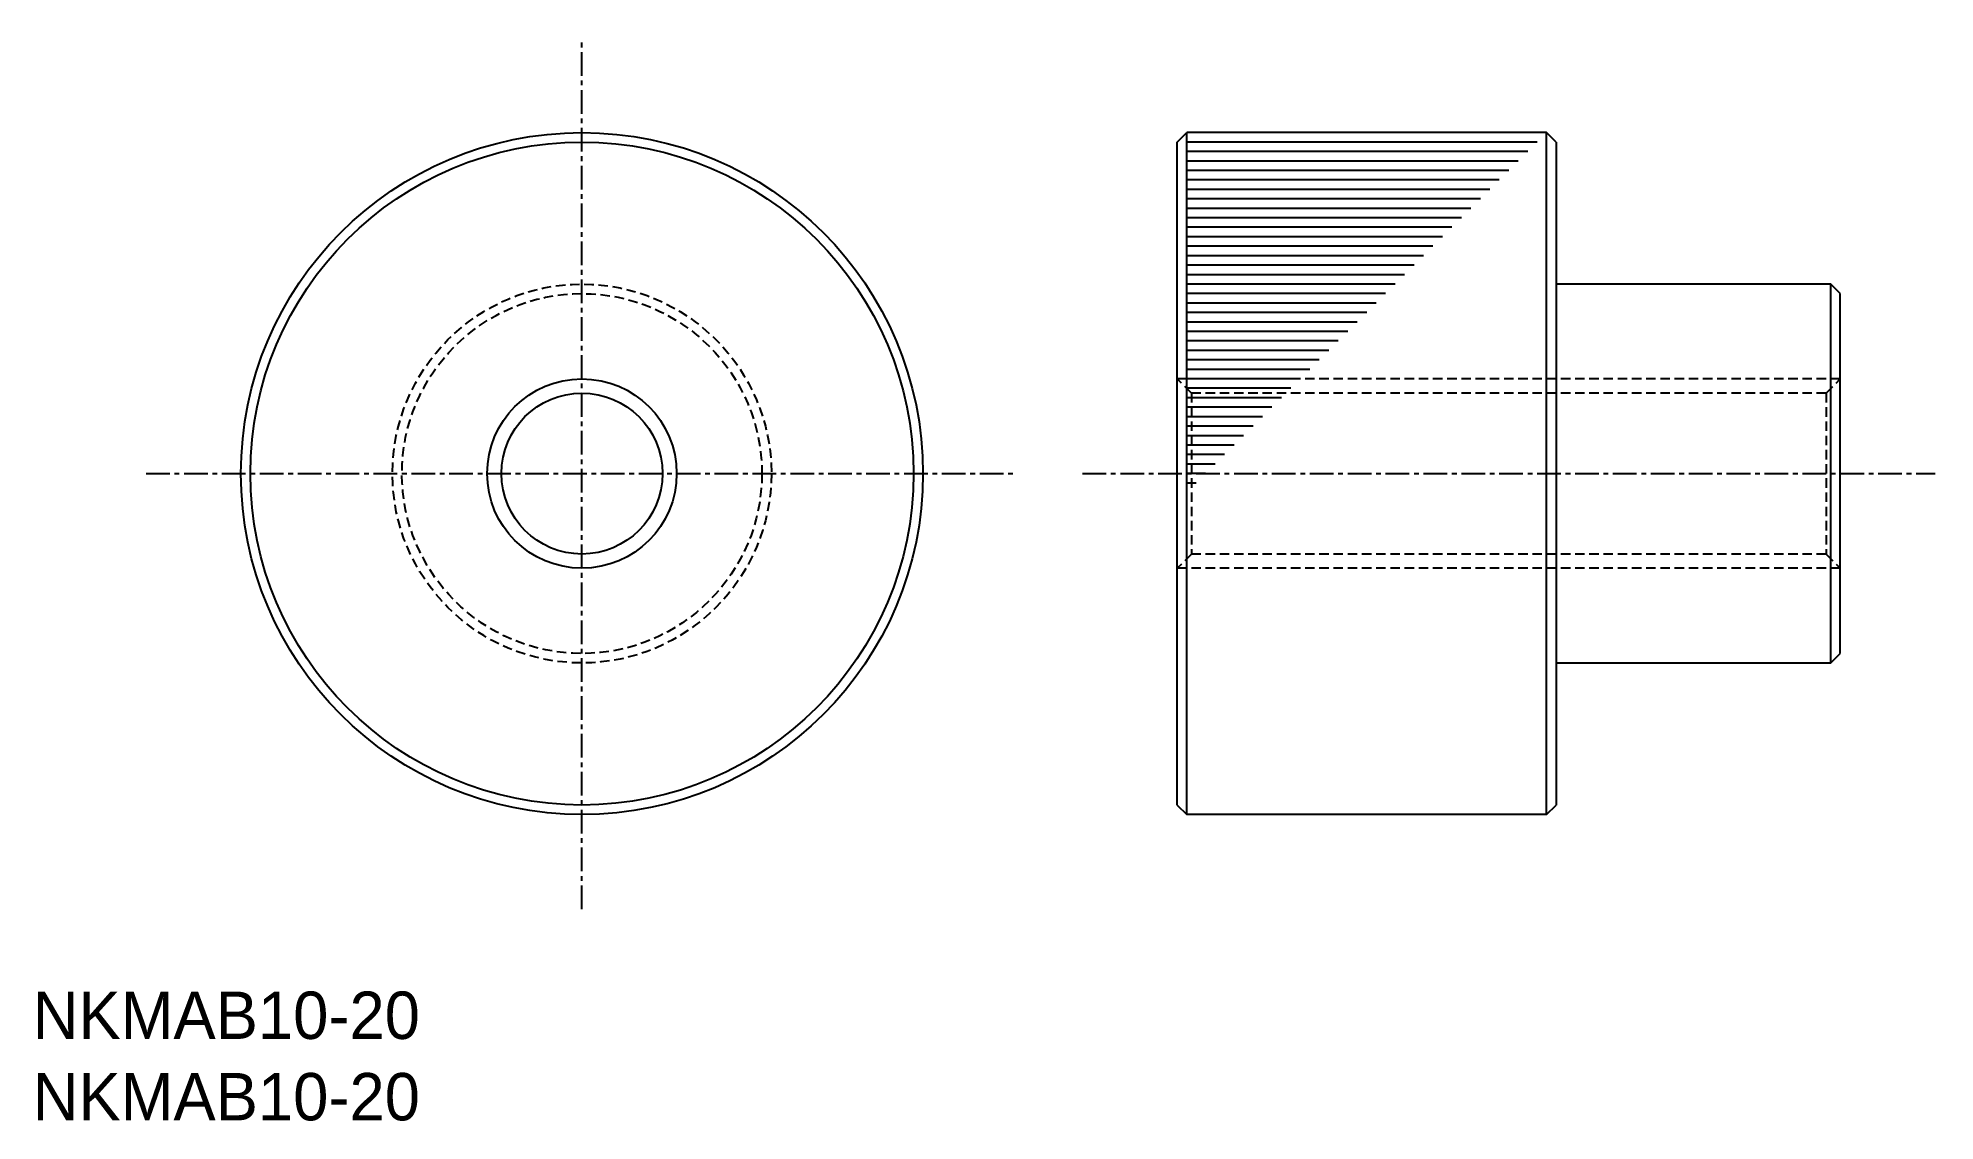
# Model space of a CAD drawing. Extents: x -5 to 95, y -7 to 51.
import ezdxf

# ---------------------------------------------------------------- set-up
doc = ezdxf.new("R2010")
doc.units = 0
doc.linetypes.add('CENTER', pattern=[2, 1.25, -0.25, 0.25, -0.25])
doc.linetypes.add('DASHED', pattern=[0.75, 0.5, -0.25])
doc.layers.get('0').update_dxf_attribs({"linetype": 'CONTINUOUS'})
doc.layers.add('CENTER', color=1, linetype='CENTER')

msp = doc.modelspace()

# ---------------------------------------------------------------- linework, layer by layer
at = {"color": 7, "linetype": 'CONTINUOUS'}
for p, q in [((54.75, 45), (55.25, 45.5)), ((55.25, 9.5), (55.25, 45.5)), ((74.25, 45.5), (55.25, 45.5)), ((74.25, 9.5), (74.25, 45.5)), ((74.75, 45), (74.25, 45.5)), ((54.75, 10), (54.75, 45)), ((73.75, 45), (55.25, 45)), ((73.25, 44.5), (55.25, 44.5)), ((74.75, 45), (74.75, 10)), ((72.75, 44), (55.25, 44)), ((72.25, 43.5), (55.25, 43.5)), ((71.75, 43), (55.25, 43)), ((71.25, 42.5), (55.25, 42.5)), ((70.75, 42), (55.25, 42)), ((70.25, 41.5), (55.25, 41.5)), ((69.75, 41), (55.25, 41)), ((69.25, 40.5), (55.25, 40.5)), ((68.75, 40), (55.25, 40)), ((68.25, 39.5), (55.25, 39.5)), ((67.75, 39), (55.25, 39)), ((67.25, 38.5), (55.25, 38.5)), ((66.75, 38), (55.25, 38)), ((66.25, 37.5), (55.25, 37.5)), ((89.25, 37.5), (74.75, 37.5)), ((89.25, 17.5), (89.25, 37.5)), ((89.75, 37), (89.25, 37.5)), ((65.75, 37), (55.25, 37)), ((65.25, 36.5), (55.25, 36.5)), ((89.75, 18), (89.75, 37)), ((64.75, 36), (55.25, 36)), ((64.25, 35.5), (55.25, 35.5)), ((63.75, 35), (55.25, 35)), ((63.25, 34.5), (55.25, 34.5)), ((62.75, 34), (55.25, 34)), ((62.25, 33.5), (55.25, 33.5)), ((61.75, 33), (55.25, 33)), ((61.25, 32.5), (55.25, 32.5)), ((60.75, 32), (55.25, 32)), ((60.25, 31.5), (55.25, 31.5)), ((59.75, 31), (55.25, 31)), ((59.25, 30.5), (55.25, 30.5)), ((58.75, 30), (55.25, 30)), ((58.25, 29.5), (55.25, 29.5)), ((57.75, 29), (55.25, 29)), ((57.25, 28.5), (55.25, 28.5)), ((56.75, 28), (55.25, 28)), ((56.25, 27.5), (55.25, 27.5)), ((55.75, 27), (55.25, 27)), ((74.75, 17.5), (89.25, 17.5)), ((89.25, 17.5), (89.75, 18)), ((54.75, 10), (55.25, 9.5)), ((74.25, 9.5), (55.25, 9.5)), ((74.25, 9.5), (74.75, 10))]:
    msp.add_line(p, q, dxfattribs=at)
at = {"color": 3, "linetype": 'DASHED'}
for p, q in [((89.75, 32.5), (54.75, 32.5)), ((55.5, 31.75), (54.75, 32.5)), ((89, 31.75), (89.75, 32.5)), ((55.5, 31.75), (55.5, 23.25)), ((89, 31.75), (55.5, 31.75)), ((89, 31.75), (89, 23.25)), ((55.5, 23.25), (54.75, 22.5)), ((89, 23.25), (55.5, 23.25)), ((89, 23.25), (89.75, 22.5)), ((89.75, 22.5), (54.75, 22.5))]:
    msp.add_line(p, q, dxfattribs=at)
at = {"color": 7, "linetype": 'CONTINUOUS'}
for radius in [18, 17.5]:
    msp.add_circle((23.33, 27.5), radius, dxfattribs=at)
at = {"color": 3, "linetype": 'DASHED'}
for radius in [10, 9.5]:
    msp.add_circle((23.33, 27.5), radius, dxfattribs=at)
at = {"color": 3, "linetype": 'CONTINUOUS'}
msp.add_circle((23.33, 27.5), 5, dxfattribs=at)
msp.add_circle((23.33, 27.5), 4.25)
at = {"layer": 'CENTER', "color": 1, "linetype": 'CENTER'}
for p, q in [((23.33, 4.5), (23.33, 50.5)), ((0.33, 27.5), (46.33, 27.5)), ((49.75, 27.5), (94.75, 27.5))]:
    msp.add_line(p, q, dxfattribs=at)

# ---------------------------------------------------------------- texts
at = {"color": 7, "linetype": 'CONTINUOUS'}
for p in [(-5.66, -2.35), (-5.66, -6.65)]:
    msp.add_text('NKMAB10-20', height=2.5, dxfattribs=at).set_placement(p)

doc.saveas('drawing.dxf')
